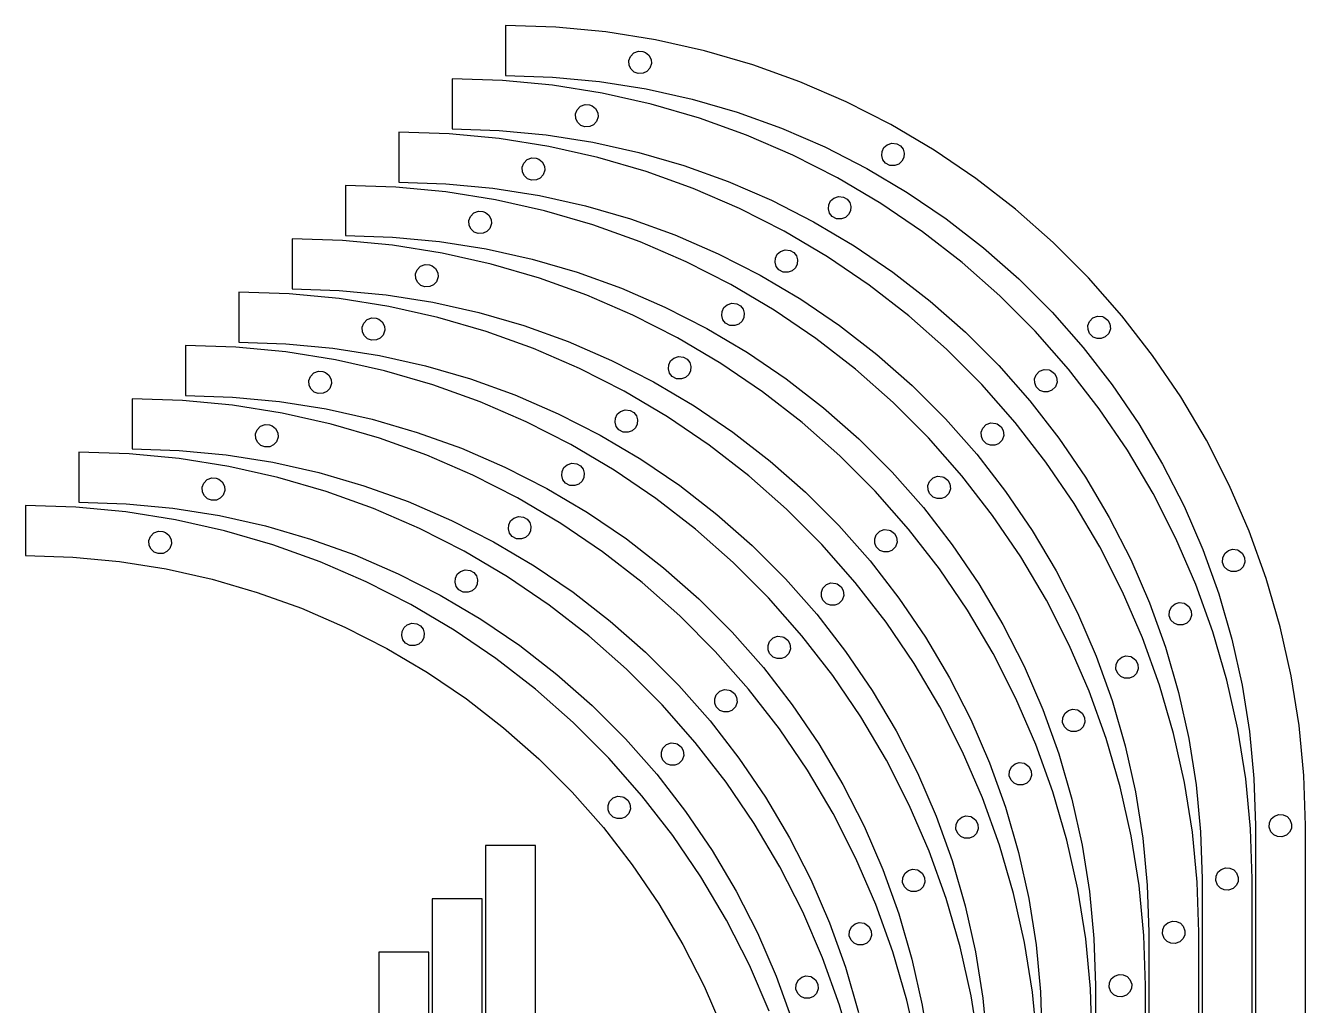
# Model space of a CAD drawing. Header units: metres. Extents: x 0.1 to 9.9, y 0.1 to 21.9.
# Drawn here: x 0.28 to 9.88, y 14.53 to 21.88 of the extents above; entities that cross this region are included whole.
import ezdxf

# ---------------------------------------------------------------- set-up
doc = ezdxf.new("R2010")
doc.units = ezdxf.units.M

msp = doc.modelspace()

# ---------------------------------------------------------------- linework, layer by layer
for p, q in [((4.25174, 21.8632), (3.875, 21.875)), ((3.875, 21.875), (3.875, 21.5)), ((4.627, 21.8277), (4.25174, 21.8632)), ((4.99928, 21.7687), (4.627, 21.8277)), ((5.36713, 21.6865), (4.99928, 21.7687)), ((4.80061, 21.614), (4.81192, 21.6437)), ((4.80229, 21.5769), (4.80061, 21.614)), ((4.81192, 21.6437), (4.83778, 21.6703)), ((4.83778, 21.6703), (4.8725, 21.6834)), ((4.8725, 21.6834), (4.90431, 21.6818)), ((4.90431, 21.6818), (4.92422, 21.6742)), ((4.92422, 21.6742), (4.94905, 21.6543)), ((4.94905, 21.6543), (4.96635, 21.6215)), ((4.96635, 21.6215), (4.9688, 21.5897)), ((5.7291, 21.5813), (5.36713, 21.6865)), ((4.81625, 21.5483), (4.80229, 21.5769)), ((4.83978, 21.5268), (4.81625, 21.5483)), ((4.86957, 21.5155), (4.83978, 21.5268)), ((4.9066, 21.5172), (4.86957, 21.5155)), ((4.93524, 21.5311), (4.9066, 21.5172)), ((4.95673, 21.5546), (4.93524, 21.5311)), ((4.9688, 21.5897), (4.95673, 21.5546)), ((6.08374, 21.4536), (5.7291, 21.5813)), ((3.85175, 21.4632), (3.47501, 21.475)), ((3.47501, 21.475), (3.47501, 21.1)), ((4.22699, 21.4277), (3.85175, 21.4632)), ((3.875, 21.5), (4.2282, 21.4889)), ((4.59927, 21.3687), (4.22699, 21.4277)), ((4.2282, 21.4889), (4.57999, 21.4556)), ((4.57999, 21.4556), (4.92902, 21.4004)), ((6.42967, 21.304), (6.08374, 21.4536)), ((4.96712, 21.2865), (4.59927, 21.3687)), ((4.92902, 21.4004), (5.27388, 21.3233)), ((5.27388, 21.3233), (5.61322, 21.2247)), ((4.4006, 21.2139), (4.41191, 21.2437)), ((4.41191, 21.2437), (4.43777, 21.2703)), ((4.43777, 21.2703), (4.47249, 21.2834)), ((4.47249, 21.2834), (4.5043, 21.2818)), ((4.5043, 21.2818), (4.52422, 21.2742)), ((4.52422, 21.2742), (4.54904, 21.2543)), ((4.54904, 21.2543), (4.56635, 21.2215)), ((4.56635, 21.2215), (4.56879, 21.1897)), ((5.32909, 21.1813), (4.96712, 21.2865)), ((5.61322, 21.2247), (5.94569, 21.105)), ((6.76552, 21.1328), (6.42967, 21.304)), ((4.40228, 21.1769), (4.4006, 21.2139)), ((4.41624, 21.1483), (4.40228, 21.1769)), ((4.43977, 21.1268), (4.41624, 21.1483)), ((4.46956, 21.1155), (4.43977, 21.1268)), ((4.53523, 21.1311), (4.50659, 21.1172)), ((4.55672, 21.1546), (4.53523, 21.1311)), ((4.56879, 21.1897), (4.55672, 21.1546)), ((5.68373, 21.0536), (5.32909, 21.1813)), ((7.08995, 20.941), (6.76552, 21.1328)), ((3.45175, 21.0632), (3.07501, 21.075)), ((3.07501, 21.075), (3.07501, 20.7)), ((3.82701, 21.0277), (3.45175, 21.0632)), ((3.47501, 21.1), (3.8282, 21.0889)), ((4.19928, 20.9687), (3.82701, 21.0277)), ((3.8282, 21.0889), (4.17998, 21.0556)), ((4.17998, 21.0556), (4.52901, 21.0004)), ((4.50659, 21.1172), (4.46956, 21.1155)), ((6.02966, 20.9039), (5.68373, 21.0536)), ((5.94569, 21.105), (6.27, 20.9646)), ((4.56712, 20.8865), (4.19928, 20.9687)), ((4.52901, 21.0004), (4.87387, 20.9233)), ((6.27, 20.9646), (6.58485, 20.8042)), ((6.6967, 20.8999), (6.69937, 20.9316)), ((6.69937, 20.9316), (6.71353, 20.9602)), ((6.71353, 20.9602), (6.73721, 20.9815)), ((6.73721, 20.9815), (6.77235, 20.9933)), ((6.77235, 20.9933), (6.80919, 20.989)), ((6.80919, 20.989), (6.83678, 20.9731)), ((6.83678, 20.9731), (6.85657, 20.9482)), ((6.85657, 20.9482), (6.86578, 20.9176)), ((7.4017, 20.7291), (7.08995, 20.941)), ((4.00061, 20.8139), (4.01192, 20.8437)), ((4.01192, 20.8437), (4.03778, 20.8703)), ((4.03778, 20.8703), (4.07249, 20.8834)), ((4.07249, 20.8834), (4.10431, 20.8818)), ((4.10431, 20.8818), (4.12422, 20.8742)), ((4.12422, 20.8742), (4.14905, 20.8543)), ((4.14905, 20.8543), (4.16635, 20.8215)), ((4.92909, 20.7813), (4.56712, 20.8865)), ((4.87387, 20.9233), (5.21321, 20.8247)), ((6.36551, 20.7328), (6.02966, 20.9039)), ((6.70592, 20.8694), (6.6967, 20.8999)), ((6.72571, 20.8444), (6.70592, 20.8694)), ((6.75838, 20.8269), (6.72571, 20.8444)), ((6.82527, 20.8361), (6.79541, 20.825)), ((6.84895, 20.8574), (6.82527, 20.8361)), ((6.86311, 20.8859), (6.84895, 20.8574)), ((6.86578, 20.9176), (6.86311, 20.8859)), ((4.00229, 20.7769), (4.00061, 20.8139)), ((4.01625, 20.7483), (4.00229, 20.7769)), ((4.03978, 20.7268), (4.01625, 20.7483)), ((4.15672, 20.7546), (4.13524, 20.7311)), ((4.16879, 20.7897), (4.15672, 20.7546)), ((4.16635, 20.8215), (4.16879, 20.7897)), ((5.28374, 20.6536), (4.92909, 20.7813)), ((5.21321, 20.8247), (5.54568, 20.705)), ((6.58485, 20.8042), (6.88902, 20.6243)), ((6.79541, 20.825), (6.75838, 20.8269)), ((3.05174, 20.6631), (2.675, 20.675)), ((2.675, 20.675), (2.675, 20.3)), ((3.427, 20.6277), (3.05174, 20.6631)), ((3.07501, 20.7), (3.42821, 20.6889)), ((3.42821, 20.6889), (3.78, 20.6556)), ((3.78, 20.6556), (4.12901, 20.6004)), ((4.06956, 20.7155), (4.03978, 20.7268)), ((4.1066, 20.7172), (4.06956, 20.7155)), ((4.13524, 20.7311), (4.1066, 20.7172)), ((5.62967, 20.504), (5.28374, 20.6536)), ((5.54568, 20.705), (5.87, 20.5646)), ((6.68994, 20.541), (6.36551, 20.7328)), ((7.69954, 20.4981), (7.4017, 20.7291)), ((3.79929, 20.5687), (3.427, 20.6277)), ((4.16711, 20.4865), (3.79929, 20.5687)), ((4.12901, 20.6004), (4.47388, 20.5233)), ((5.87, 20.5646), (6.18484, 20.4042)), ((6.29936, 20.5316), (6.31352, 20.5602)), ((6.31352, 20.5602), (6.3372, 20.5815)), ((6.3372, 20.5815), (6.37234, 20.5933)), ((6.37234, 20.5933), (6.40918, 20.589)), ((6.40918, 20.589), (6.43677, 20.5731)), ((6.43677, 20.5731), (6.45656, 20.5481)), ((6.45656, 20.5481), (6.46577, 20.5176)), ((6.88902, 20.6243), (7.18129, 20.4257)), ((3.61192, 20.4437), (3.63779, 20.4703)), ((3.63779, 20.4703), (3.6725, 20.4834)), ((3.6725, 20.4834), (3.70432, 20.4818)), ((3.70432, 20.4818), (3.72423, 20.4742)), ((3.72423, 20.4742), (3.74905, 20.4543)), ((3.74905, 20.4543), (3.76636, 20.4215)), ((4.52908, 20.3813), (4.16711, 20.4865)), ((4.47388, 20.5233), (4.81322, 20.4247)), ((5.96552, 20.3328), (5.62967, 20.504)), ((6.29669, 20.4999), (6.29936, 20.5316)), ((6.30591, 20.4694), (6.29669, 20.4999)), ((6.3257, 20.4444), (6.30591, 20.4694)), ((6.44894, 20.4574), (6.42526, 20.4361)), ((6.4631, 20.4859), (6.44894, 20.4574)), ((6.46577, 20.5176), (6.4631, 20.4859)), ((7.00169, 20.3291), (6.68994, 20.541)), ((7.98227, 20.2488), (7.69954, 20.4981)), ((3.60062, 20.4139), (3.61192, 20.4437)), ((3.60229, 20.3769), (3.60062, 20.4139)), ((3.61626, 20.3483), (3.60229, 20.3769)), ((3.75673, 20.3546), (3.73524, 20.3311)), ((3.7688, 20.3897), (3.75673, 20.3546)), ((3.76636, 20.4215), (3.7688, 20.3897)), ((4.88373, 20.2536), (4.52908, 20.3813)), ((4.81322, 20.4247), (5.14569, 20.305)), ((6.18484, 20.4042), (6.48901, 20.2243)), ((6.35837, 20.4269), (6.3257, 20.4444)), ((6.3954, 20.4249), (6.35837, 20.4269)), ((6.42526, 20.4361), (6.3954, 20.4249)), ((7.18129, 20.4257), (7.46049, 20.2091)), ((2.65175, 20.2632), (2.27501, 20.275)), ((2.27501, 20.275), (2.27501, 19.9)), ((3.02701, 20.2277), (2.65175, 20.2632)), ((2.675, 20.3), (3.0282, 20.2889)), ((3.0282, 20.2889), (3.37999, 20.2556)), ((3.63979, 20.3268), (3.61626, 20.3483)), ((3.66957, 20.3155), (3.63979, 20.3268)), ((3.7066, 20.3172), (3.66957, 20.3155)), ((3.73524, 20.3311), (3.7066, 20.3172)), ((5.14569, 20.305), (5.47, 20.1646)), ((6.28995, 20.141), (5.96552, 20.3328)), ((7.29953, 20.0981), (7.00169, 20.3291)), ((3.39929, 20.1687), (3.02701, 20.2277)), ((3.37999, 20.2556), (3.72902, 20.2003)), ((3.76714, 20.0865), (3.39929, 20.1687)), ((3.72902, 20.2003), (4.07387, 20.1233)), ((5.22966, 20.1039), (4.88373, 20.2536)), ((5.47, 20.1646), (5.78485, 20.0042)), ((5.89937, 20.1316), (5.91353, 20.1602)), ((5.91353, 20.1602), (5.93721, 20.1815)), ((5.93721, 20.1815), (5.97235, 20.1933)), ((5.97235, 20.1933), (6.00919, 20.189)), ((6.00919, 20.189), (6.03677, 20.1731)), ((6.03677, 20.1731), (6.05656, 20.1481)), ((6.48901, 20.2243), (6.78128, 20.0257)), ((7.46049, 20.2091), (7.72557, 19.9754)), ((8.24881, 19.9823), (7.98227, 20.2488)), ((3.21193, 20.0437), (3.23779, 20.0703)), ((3.23779, 20.0703), (3.27251, 20.0834)), ((3.27251, 20.0834), (3.30432, 20.0818)), ((3.30432, 20.0818), (3.32423, 20.0742)), ((3.32423, 20.0742), (3.34906, 20.0543)), ((4.12909, 19.9813), (3.76714, 20.0865)), ((4.07387, 20.1233), (4.41321, 20.0247)), ((5.56551, 19.9328), (5.22966, 20.1039)), ((5.8967, 20.0999), (5.89937, 20.1316)), ((5.90591, 20.0694), (5.8967, 20.0999)), ((5.9257, 20.0444), (5.90591, 20.0694)), ((6.06311, 20.0859), (6.04895, 20.0574)), ((6.05656, 20.1481), (6.06578, 20.1176)), ((6.06578, 20.1176), (6.06311, 20.0859)), ((6.6017, 19.9291), (6.28995, 20.141)), ((7.58226, 19.8488), (7.29953, 20.0981)), ((3.20062, 20.0139), (3.21193, 20.0437)), ((3.2023, 19.9769), (3.20062, 20.0139)), ((3.21626, 19.9483), (3.2023, 19.9769)), ((3.34906, 20.0543), (3.36636, 20.0215)), ((3.3688, 19.9897), (3.35674, 19.9546)), ((3.36636, 20.0215), (3.3688, 19.9897)), ((4.48373, 19.8536), (4.12909, 19.9813)), ((4.41321, 20.0247), (4.74568, 19.905)), ((5.78485, 20.0042), (6.08902, 19.8243)), ((5.95837, 20.0269), (5.9257, 20.0444)), ((5.99541, 20.0249), (5.95837, 20.0269)), ((6.02527, 20.0361), (5.99541, 20.0249)), ((6.04895, 20.0574), (6.02527, 20.0361)), ((6.78128, 20.0257), (7.06049, 19.8091)), ((7.72557, 19.9754), (7.97543, 19.7256)), ((8.49808, 19.6995), (8.24881, 19.9823)), ((2.25174, 19.8632), (1.875, 19.875)), ((1.875, 19.875), (1.875, 19.5)), ((2.27501, 19.9), (2.6282, 19.8889)), ((2.6282, 19.8889), (2.98, 19.8556)), ((3.23979, 19.9268), (3.21626, 19.9483)), ((3.26958, 19.9155), (3.23979, 19.9268)), ((3.30661, 19.9172), (3.26958, 19.9155)), ((3.33525, 19.9311), (3.30661, 19.9172)), ((3.35674, 19.9546), (3.33525, 19.9311)), ((4.74568, 19.905), (5.06999, 19.7646)), ((5.88994, 19.741), (5.56551, 19.9328)), ((6.89954, 19.6981), (6.6017, 19.9291)), ((2.627, 19.8277), (2.25174, 19.8632)), ((2.99928, 19.7687), (2.627, 19.8277)), ((2.98, 19.8556), (3.32903, 19.8004)), ((3.32903, 19.8004), (3.67389, 19.7233)), ((4.82967, 19.7039), (4.48373, 19.8536)), ((5.51352, 19.7601), (5.5372, 19.7815)), ((5.5372, 19.7815), (5.57234, 19.7933)), ((5.57234, 19.7933), (5.60918, 19.789)), ((5.60918, 19.789), (5.63676, 19.7731)), ((6.08902, 19.8243), (6.38129, 19.6257)), ((7.06049, 19.8091), (7.32556, 19.5754)), ((7.8488, 19.5823), (7.58226, 19.8488)), ((2.83778, 19.6703), (2.8725, 19.6834)), ((2.8725, 19.6834), (2.90431, 19.6818)), ((2.90431, 19.6818), (2.92422, 19.6742)), ((3.36713, 19.6865), (2.99928, 19.7687)), ((3.7291, 19.5813), (3.36713, 19.6865)), ((3.67389, 19.7233), (4.01321, 19.6247)), ((5.16551, 19.5328), (4.82967, 19.7039)), ((5.06999, 19.7646), (5.38484, 19.6042)), ((5.49669, 19.6999), (5.49936, 19.7316)), ((5.50591, 19.6694), (5.49669, 19.6999)), ((5.49936, 19.7316), (5.51352, 19.7601)), ((5.63676, 19.7731), (5.65656, 19.7481)), ((5.6631, 19.6859), (5.64894, 19.6574)), ((5.65656, 19.7481), (5.66577, 19.7176)), ((5.66577, 19.7176), (5.6631, 19.6859)), ((6.20169, 19.5291), (5.88994, 19.741)), ((7.18227, 19.4488), (6.89954, 19.6981)), ((7.97543, 19.7256), (8.20914, 19.4605)), ((8.25554, 19.6562), (8.28159, 19.6826)), ((8.28159, 19.6826), (8.31639, 19.6954)), ((8.31639, 19.6954), (8.35333, 19.6922)), ((8.35333, 19.6922), (8.36328, 19.6884)), ((8.36328, 19.6884), (8.39275, 19.6658)), ((8.7291, 19.4017), (8.49808, 19.6995)), ((2.80061, 19.614), (2.81192, 19.6437)), ((2.80229, 19.5769), (2.80061, 19.614)), ((2.81192, 19.6437), (2.83778, 19.6703)), ((2.92422, 19.6742), (2.94905, 19.6543)), ((2.94905, 19.6543), (2.96635, 19.6215)), ((2.9688, 19.5897), (2.95673, 19.5546)), ((2.96635, 19.6215), (2.9688, 19.5897)), ((4.01321, 19.6247), (4.34569, 19.505)), ((5.38484, 19.6042), (5.68901, 19.4243)), ((5.5257, 19.6444), (5.50591, 19.6694)), ((5.55836, 19.6269), (5.5257, 19.6444)), ((5.5954, 19.6249), (5.55836, 19.6269)), ((5.62526, 19.636), (5.5954, 19.6249)), ((5.64894, 19.6574), (5.62526, 19.636)), ((6.38129, 19.6257), (6.66049, 19.4091)), ((8.24402, 19.6265), (8.25554, 19.6562)), ((8.24425, 19.5947), (8.24402, 19.6265)), ((8.25618, 19.5652), (8.24425, 19.5947)), ((8.39275, 19.6658), (8.40828, 19.638)), ((8.41203, 19.6011), (8.3997, 19.5661)), ((8.40828, 19.638), (8.41203, 19.6011)), ((1.875, 19.5), (2.2282, 19.4889)), ((2.2282, 19.4889), (2.57999, 19.4556)), ((2.81625, 19.5483), (2.80229, 19.5769)), ((2.83978, 19.5268), (2.81625, 19.5483)), ((2.86957, 19.5155), (2.83978, 19.5268)), ((2.9066, 19.5172), (2.86957, 19.5155)), ((2.93524, 19.5311), (2.9066, 19.5172)), ((2.95673, 19.5546), (2.93524, 19.5311)), ((4.08374, 19.4536), (3.7291, 19.5813)), ((4.34569, 19.505), (4.67, 19.3646)), ((5.48994, 19.341), (5.16551, 19.5328)), ((6.49953, 19.2981), (6.20169, 19.5291)), ((7.32556, 19.5754), (7.57542, 19.3256)), ((8.09807, 19.2995), (7.8488, 19.5823)), ((8.28258, 19.5391), (8.25618, 19.5652)), ((8.31229, 19.5276), (8.28258, 19.5391)), ((8.34413, 19.5278), (8.31229, 19.5276)), ((8.37367, 19.5397), (8.34413, 19.5278)), ((8.3997, 19.5661), (8.37367, 19.5397)), ((1.85175, 19.4632), (1.47501, 19.475)), ((1.47501, 19.475), (1.47501, 19.1)), ((2.22701, 19.4277), (1.85175, 19.4632)), ((2.59929, 19.3687), (2.22701, 19.4277)), ((2.57999, 19.4556), (2.92902, 19.4004)), ((2.92902, 19.4004), (3.27388, 19.3233)), ((4.42967, 19.304), (4.08374, 19.4536)), ((5.13721, 19.3815), (5.17235, 19.3933)), ((5.17235, 19.3933), (5.20918, 19.389)), ((5.68901, 19.4243), (5.98128, 19.2257)), ((6.66049, 19.4091), (6.92557, 19.1754)), ((7.44881, 19.1823), (7.18227, 19.4488)), ((8.20914, 19.4605), (8.42572, 19.1813)), ((8.94096, 19.09), (8.7291, 19.4017)), ((2.96713, 19.2865), (2.59929, 19.3687)), ((3.27388, 19.3233), (3.61322, 19.2247)), ((4.76552, 19.1328), (4.42967, 19.304)), ((4.67, 19.3646), (4.98485, 19.2042)), ((5.09669, 19.2999), (5.09937, 19.3316)), ((5.10591, 19.2694), (5.09669, 19.2999)), ((5.09937, 19.3316), (5.11353, 19.3602)), ((5.11353, 19.3602), (5.13721, 19.3815)), ((5.20918, 19.389), (5.23677, 19.3731)), ((5.23677, 19.3731), (5.25656, 19.3481)), ((5.25656, 19.3481), (5.26578, 19.3176)), ((5.26578, 19.3176), (5.26311, 19.2859)), ((5.8017, 19.1291), (5.48994, 19.341)), ((6.78226, 19.0488), (6.49953, 19.2981)), ((7.57542, 19.3256), (7.80913, 19.0605)), ((8.32909, 19.0017), (8.09807, 19.2995)), ((2.40062, 19.2139), (2.41193, 19.2437)), ((2.4023, 19.1769), (2.40062, 19.2139)), ((2.41193, 19.2437), (2.43779, 19.2703)), ((2.43779, 19.2703), (2.4725, 19.2834)), ((2.4725, 19.2834), (2.50432, 19.2818)), ((2.50432, 19.2818), (2.52423, 19.2742)), ((2.52423, 19.2742), (2.54906, 19.2543)), ((2.54906, 19.2543), (2.56636, 19.2215)), ((2.56636, 19.2215), (2.5688, 19.1897)), ((3.3291, 19.1813), (2.96713, 19.2865)), ((3.61322, 19.2247), (3.94569, 19.105)), ((4.98485, 19.2042), (5.28902, 19.0243)), ((5.1257, 19.2444), (5.10591, 19.2694)), ((5.15837, 19.2269), (5.1257, 19.2444)), ((5.1954, 19.2249), (5.15837, 19.2269)), ((5.22527, 19.2361), (5.1954, 19.2249)), ((5.24895, 19.2574), (5.22527, 19.2361)), ((5.26311, 19.2859), (5.24895, 19.2574)), ((5.98128, 19.2257), (6.26048, 19.0091)), ((7.84401, 19.2265), (7.85553, 19.2562)), ((7.84424, 19.1947), (7.84401, 19.2265)), ((7.85553, 19.2562), (7.88158, 19.2826)), ((7.88158, 19.2826), (7.91638, 19.2954)), ((7.91638, 19.2954), (7.95332, 19.2922)), ((7.95332, 19.2922), (7.96327, 19.2883)), ((7.96327, 19.2883), (7.99274, 19.2658)), ((7.99274, 19.2658), (8.00827, 19.238)), ((8.01202, 19.2011), (7.99969, 19.1661)), ((8.00827, 19.238), (8.01202, 19.2011)), ((2.41626, 19.1483), (2.4023, 19.1769)), ((2.43979, 19.1268), (2.41626, 19.1483)), ((2.46957, 19.1155), (2.43979, 19.1268)), ((2.50661, 19.1172), (2.46957, 19.1155)), ((2.53525, 19.1311), (2.50661, 19.1172)), ((2.55673, 19.1546), (2.53525, 19.1311)), ((2.5688, 19.1897), (2.55673, 19.1546)), ((3.68375, 19.0536), (3.3291, 19.1813)), ((3.94569, 19.105), (4.27, 18.9646)), ((5.08995, 18.941), (4.76552, 19.1328)), ((6.09953, 18.8981), (5.8017, 19.1291)), ((6.92557, 19.1754), (7.17543, 18.9256)), ((7.69807, 18.8995), (7.44881, 19.1823)), ((7.85617, 19.1651), (7.84424, 19.1947)), ((7.88257, 19.1391), (7.85617, 19.1651)), ((7.91228, 19.1276), (7.88257, 19.1391)), ((7.94412, 19.1278), (7.91228, 19.1276)), ((7.97366, 19.1397), (7.94412, 19.1278)), ((7.99969, 19.1661), (7.97366, 19.1397)), ((8.42572, 19.1813), (8.62434, 18.889)), ((1.45175, 19.0632), (1.07501, 19.075)), ((1.07501, 19.075), (1.07501, 18.7)), ((1.82701, 19.0277), (1.45175, 19.0632)), ((1.47501, 19.1), (1.8282, 19.0889)), ((2.1993, 18.9687), (1.82701, 19.0277)), ((1.8282, 19.0889), (2.17999, 19.0556)), ((2.17999, 19.0556), (2.52902, 19.0004)), ((4.02966, 18.9039), (3.68375, 19.0536)), ((5.28902, 19.0243), (5.58128, 18.8257)), ((6.26048, 19.0091), (6.52556, 18.7754)), ((7.0488, 18.7823), (6.78226, 19.0488)), ((7.80913, 19.0605), (8.02571, 18.7813)), ((9.13283, 18.7655), (8.94096, 19.09)), ((2.56714, 18.8865), (2.1993, 18.9687)), ((2.52902, 19.0004), (2.87389, 18.9233)), ((2.87389, 18.9233), (3.21323, 18.8247)), ((4.27, 18.9646), (4.58485, 18.8042)), ((4.6967, 18.8999), (4.69937, 18.9316)), ((4.69937, 18.9316), (4.71353, 18.9602)), ((4.71353, 18.9602), (4.73721, 18.9815)), ((4.73721, 18.9815), (4.77235, 18.9933)), ((4.77235, 18.9933), (4.80919, 18.989)), ((4.80919, 18.989), (4.83678, 18.9731)), ((4.83678, 18.9731), (4.85657, 18.9482)), ((4.85657, 18.9482), (4.86578, 18.9176)), ((4.86578, 18.9176), (4.86311, 18.8859)), ((5.4017, 18.7291), (5.08995, 18.941)), ((7.17543, 18.9256), (7.40913, 18.6605)), ((8.54095, 18.6899), (8.32909, 19.0017)), ((2.00063, 18.8139), (2.01193, 18.8437)), ((2.01193, 18.8437), (2.0378, 18.8703)), ((2.0378, 18.8703), (2.07251, 18.8834)), ((2.07251, 18.8834), (2.10432, 18.8818)), ((2.10432, 18.8818), (2.12424, 18.8742)), ((2.12424, 18.8742), (2.14906, 18.8543)), ((2.14906, 18.8543), (2.16637, 18.8215)), ((2.16637, 18.8215), (2.16881, 18.7897)), ((2.92911, 18.7813), (2.56714, 18.8865)), ((3.21323, 18.8247), (3.5457, 18.705)), ((4.36551, 18.7328), (4.02966, 18.9039)), ((4.70592, 18.8694), (4.6967, 18.8999)), ((4.72571, 18.8444), (4.70592, 18.8694)), ((4.75838, 18.8269), (4.72571, 18.8444)), ((4.79541, 18.825), (4.75838, 18.8269)), ((4.82527, 18.8361), (4.79541, 18.825)), ((4.84895, 18.8574), (4.82527, 18.8361)), ((4.86311, 18.8859), (4.84895, 18.8574)), ((5.58128, 18.8257), (5.86049, 18.6091)), ((6.38226, 18.6488), (6.09953, 18.8981)), ((7.44402, 18.8265), (7.45554, 18.8562)), ((7.44424, 18.7947), (7.44402, 18.8265)), ((7.45554, 18.8562), (7.48158, 18.8826)), ((7.48158, 18.8826), (7.51639, 18.8954)), ((7.51639, 18.8954), (7.55333, 18.8922)), ((7.55333, 18.8922), (7.56328, 18.8884)), ((7.56328, 18.8884), (7.59274, 18.8658)), ((7.59274, 18.8658), (7.60828, 18.838)), ((7.60828, 18.838), (7.61203, 18.8011)), ((7.92909, 18.6017), (7.69807, 18.8995)), ((8.62434, 18.889), (8.80421, 18.5849)), ((2.0023, 18.7769), (2.00063, 18.8139)), ((2.01627, 18.7483), (2.0023, 18.7769)), ((2.03979, 18.7268), (2.01627, 18.7483)), ((2.06958, 18.7155), (2.03979, 18.7268)), ((2.13525, 18.7311), (2.10661, 18.7172)), ((2.15674, 18.7546), (2.13525, 18.7311)), ((2.16881, 18.7897), (2.15674, 18.7546)), ((3.28375, 18.6536), (2.92911, 18.7813)), ((4.68994, 18.541), (4.36551, 18.7328)), ((4.58485, 18.8042), (4.88902, 18.6243)), ((5.69954, 18.4981), (5.4017, 18.7291)), ((6.52556, 18.7754), (6.77542, 18.5256)), ((7.29807, 18.4995), (7.0488, 18.7823)), ((7.45618, 18.7652), (7.44424, 18.7947)), ((7.48257, 18.7391), (7.45618, 18.7652)), ((7.51228, 18.7276), (7.48257, 18.7391)), ((7.54413, 18.7278), (7.51228, 18.7276)), ((7.57367, 18.7397), (7.54413, 18.7278)), ((7.5997, 18.7661), (7.57367, 18.7397)), ((7.61203, 18.8011), (7.5997, 18.7661)), ((8.02571, 18.7813), (8.22433, 18.489)), ((9.30396, 18.4297), (9.13283, 18.7655)), ((1.05174, 18.6631), (0.675003, 18.675)), ((0.675003, 18.675), (0.675003, 18.3)), ((1.427, 18.6277), (1.05174, 18.6631)), ((1.07501, 18.7), (1.42821, 18.6889)), ((1.79929, 18.5687), (1.427, 18.6277)), ((1.42821, 18.6889), (1.78, 18.6556)), ((1.78, 18.6556), (2.12903, 18.6004)), ((2.10661, 18.7172), (2.06958, 18.7155)), ((3.62968, 18.504), (3.28375, 18.6536)), ((3.5457, 18.705), (3.87001, 18.5646)), ((4.88902, 18.6243), (5.18129, 18.4257)), ((6.6488, 18.3823), (6.38226, 18.6488)), ((7.40913, 18.6605), (7.62572, 18.3813)), ((8.73282, 18.3655), (8.54095, 18.6899)), ((2.16713, 18.4865), (1.79929, 18.5687)), ((2.12903, 18.6004), (2.47389, 18.5233)), ((3.87001, 18.5646), (4.18484, 18.4042)), ((4.29669, 18.4999), (4.29936, 18.5316)), ((4.29936, 18.5316), (4.31352, 18.5602)), ((4.31352, 18.5602), (4.3372, 18.5815)), ((4.3372, 18.5815), (4.37234, 18.5933)), ((4.37234, 18.5933), (4.40918, 18.589)), ((4.40918, 18.589), (4.43677, 18.5731)), ((4.43677, 18.5731), (4.45656, 18.5481)), ((4.45656, 18.5481), (4.46577, 18.5176)), ((5.00168, 18.3291), (4.68994, 18.541)), ((5.86049, 18.6091), (6.12556, 18.3754)), ((8.14096, 18.2899), (7.92909, 18.6017)), ((8.80421, 18.5849), (8.96465, 18.27)), ((1.60062, 18.4139), (1.61192, 18.4437)), ((1.61192, 18.4437), (1.63779, 18.4703)), ((1.63779, 18.4703), (1.6725, 18.4834)), ((1.6725, 18.4834), (1.70432, 18.4818)), ((1.70432, 18.4818), (1.72423, 18.4742)), ((1.72423, 18.4742), (1.74905, 18.4543)), ((1.74905, 18.4543), (1.76636, 18.4215)), ((2.5291, 18.3813), (2.16713, 18.4865)), ((2.47389, 18.5233), (2.81323, 18.4247)), ((3.9655, 18.3328), (3.62968, 18.504)), ((4.30591, 18.4694), (4.29669, 18.4999)), ((4.3257, 18.4444), (4.30591, 18.4694)), ((4.35837, 18.4269), (4.3257, 18.4444)), ((4.42526, 18.4361), (4.3954, 18.4249)), ((4.44894, 18.4574), (4.42526, 18.4361)), ((4.4631, 18.4859), (4.44894, 18.4574)), ((4.46577, 18.5176), (4.4631, 18.4859)), ((5.98225, 18.2488), (5.69954, 18.4981)), ((6.77542, 18.5256), (7.00912, 18.2605)), ((7.04401, 18.4265), (7.05553, 18.4562)), ((7.05553, 18.4562), (7.08157, 18.4826)), ((7.08157, 18.4826), (7.11638, 18.4954)), ((7.11638, 18.4954), (7.15332, 18.4922)), ((7.15332, 18.4922), (7.16327, 18.4883)), ((7.16327, 18.4883), (7.19273, 18.4658)), ((7.19273, 18.4658), (7.20827, 18.438)), ((7.20827, 18.438), (7.21202, 18.4011)), ((7.52908, 18.2017), (7.29807, 18.4995)), ((8.22433, 18.489), (8.40421, 18.1848)), ((1.60229, 18.3769), (1.60062, 18.4139)), ((1.61626, 18.3483), (1.60229, 18.3769)), ((1.63979, 18.3268), (1.61626, 18.3483)), ((1.75673, 18.3546), (1.73524, 18.3311)), ((1.7688, 18.3897), (1.75673, 18.3546)), ((1.76636, 18.4215), (1.7688, 18.3897)), ((2.88373, 18.2536), (2.5291, 18.3813)), ((2.81323, 18.4247), (3.14569, 18.305)), ((4.18484, 18.4042), (4.489, 18.2243)), ((4.3954, 18.4249), (4.35837, 18.4269)), ((5.18129, 18.4257), (5.46048, 18.2091)), ((6.12556, 18.3754), (6.37543, 18.1256)), ((6.89807, 18.0995), (6.6488, 18.3823)), ((7.04424, 18.3947), (7.04401, 18.4265)), ((7.05617, 18.3651), (7.04424, 18.3947)), ((7.08257, 18.3391), (7.05617, 18.3651)), ((7.11227, 18.3276), (7.08257, 18.3391)), ((7.17366, 18.3397), (7.14412, 18.3278)), ((7.19969, 18.3661), (7.17366, 18.3397)), ((7.21202, 18.4011), (7.19969, 18.3661)), ((7.62572, 18.3813), (7.82434, 18.089)), ((8.90395, 18.0297), (8.73282, 18.3655)), ((9.45364, 18.0837), (9.30396, 18.4297)), ((0.651749, 18.2632), (0.275009, 18.275)), ((0.275009, 18.275), (0.275009, 17.9)), ((1.02701, 18.2277), (0.651749, 18.2632)), ((0.675003, 18.3), (1.0282, 18.2889)), ((1.0282, 18.2889), (1.37999, 18.2556)), ((1.37999, 18.2556), (1.72902, 18.2003)), ((1.66957, 18.3155), (1.63979, 18.3268)), ((1.7066, 18.3172), (1.66957, 18.3155)), ((1.73524, 18.3311), (1.7066, 18.3172)), ((3.22966, 18.1039), (2.88373, 18.2536)), ((3.14569, 18.305), (3.47, 18.1646)), ((4.28993, 18.141), (3.9655, 18.3328)), ((5.29951, 18.0981), (5.00168, 18.3291)), ((6.24881, 17.9823), (5.98225, 18.2488)), ((7.00912, 18.2605), (7.22571, 17.9813)), ((7.14412, 18.3278), (7.11227, 18.3276)), ((8.33282, 17.9655), (8.14096, 18.2899)), ((8.96465, 18.27), (9.10498, 17.9457)), ((1.39929, 18.1687), (1.02701, 18.2277)), ((1.76714, 18.0865), (1.39929, 18.1687)), ((1.72902, 18.2003), (2.07387, 18.1233)), ((3.47, 18.1646), (3.78485, 18.0042)), ((3.89935, 18.1316), (3.91351, 18.1602)), ((3.91351, 18.1602), (3.93719, 18.1815)), ((3.93719, 18.1815), (3.97234, 18.1933)), ((3.97234, 18.1933), (4.00917, 18.189)), ((4.00917, 18.189), (4.03676, 18.1731)), ((4.03676, 18.1731), (4.05655, 18.1481)), ((4.05655, 18.1481), (4.06577, 18.1176)), ((4.489, 18.2243), (4.78127, 18.0257)), ((5.46048, 18.2091), (5.72556, 17.9754)), ((7.74095, 17.8899), (7.52908, 18.2017)), ((8.40421, 18.1848), (8.56464, 17.87)), ((1.21193, 18.0437), (1.23779, 18.0703)), ((1.23779, 18.0703), (1.27251, 18.0834)), ((1.27251, 18.0834), (1.30432, 18.0818)), ((1.30432, 18.0818), (1.32423, 18.0742)), ((1.32423, 18.0742), (1.34906, 18.0543)), ((1.34906, 18.0543), (1.36636, 18.0215)), ((2.12909, 17.9813), (1.76714, 18.0865)), ((2.07387, 18.1233), (2.41321, 18.0247)), ((3.56551, 17.9328), (3.22966, 18.1039)), ((3.89668, 18.0999), (3.89935, 18.1316)), ((3.9059, 18.0694), (3.89668, 18.0999)), ((3.92569, 18.0444), (3.9059, 18.0694)), ((4.04893, 18.0574), (4.02525, 18.0361)), ((4.0631, 18.0859), (4.04893, 18.0574)), ((4.06577, 18.1176), (4.0631, 18.0859)), ((4.60168, 17.9291), (4.28993, 18.141)), ((5.58224, 17.8488), (5.29951, 18.0981)), ((6.37543, 18.1256), (6.60913, 17.8605)), ((6.64401, 18.0265), (6.65553, 18.0562)), ((6.65553, 18.0562), (6.68158, 18.0826)), ((6.68158, 18.0826), (6.71638, 18.0954)), ((6.71638, 18.0954), (6.75333, 18.0922)), ((6.75333, 18.0922), (6.76328, 18.0883)), ((6.76328, 18.0883), (6.79274, 18.0658)), ((6.79274, 18.0658), (6.80827, 18.038)), ((7.12909, 17.8017), (6.89807, 18.0995)), ((7.82434, 18.089), (8.00421, 17.7849)), ((9.58133, 17.7291), (9.45364, 18.0837)), ((1.20062, 18.0139), (1.21193, 18.0437)), ((1.2023, 17.9769), (1.20062, 18.0139)), ((1.21626, 17.9483), (1.2023, 17.9769)), ((1.35674, 17.9546), (1.33525, 17.9311)), ((1.3688, 17.9897), (1.35674, 17.9546)), ((1.36636, 18.0215), (1.3688, 17.9897)), ((2.48373, 17.8536), (2.12909, 17.9813)), ((2.41321, 18.0247), (2.74568, 17.905)), ((3.78485, 18.0042), (4.089, 17.8243)), ((3.95836, 18.0269), (3.92569, 18.0444)), ((3.99539, 18.0249), (3.95836, 18.0269)), ((4.02525, 18.0361), (3.99539, 18.0249)), ((4.78127, 18.0257), (5.06047, 17.8091)), ((5.72556, 17.9754), (5.97542, 17.7256)), ((6.49808, 17.6995), (6.24881, 17.9823)), ((6.64424, 17.9947), (6.64401, 18.0265)), ((6.65617, 17.9651), (6.64424, 17.9947)), ((6.68257, 17.9391), (6.65617, 17.9651)), ((6.7997, 17.9661), (6.77367, 17.9397)), ((6.81203, 18.0011), (6.7997, 17.9661)), ((6.80827, 18.038), (6.81203, 18.0011)), ((7.22571, 17.9813), (7.42433, 17.689)), ((8.50395, 17.6297), (8.33282, 17.9655)), ((9.05363, 17.6837), (8.90395, 18.0297)), ((0.275009, 17.9), (0.628204, 17.8889)), ((0.628204, 17.8889), (0.979996, 17.8556)), ((1.23979, 17.9268), (1.21626, 17.9483)), ((1.26958, 17.9155), (1.23979, 17.9268)), ((1.30661, 17.9172), (1.26958, 17.9155)), ((1.33525, 17.9311), (1.30661, 17.9172)), ((2.74568, 17.905), (3.06999, 17.7646)), ((3.88992, 17.741), (3.56551, 17.9328)), ((4.89952, 17.6981), (4.60168, 17.9291)), ((6.60913, 17.8605), (6.82571, 17.5813)), ((6.71228, 17.9276), (6.68257, 17.9391)), ((6.74413, 17.9278), (6.71228, 17.9276)), ((6.77367, 17.9397), (6.74413, 17.9278)), ((7.93282, 17.5655), (7.74095, 17.8899)), ((8.56464, 17.87), (8.70497, 17.5457)), ((9.10498, 17.9457), (9.22469, 17.6132)), ((9.25305, 17.8494), (9.25525, 17.8864)), ((9.25525, 17.8864), (9.27299, 17.919)), ((9.27299, 17.919), (9.2981, 17.9386)), ((9.2981, 17.9386), (9.32866, 17.9476)), ((9.32866, 17.9476), (9.36546, 17.9431)), ((9.36546, 17.9431), (9.37044, 17.9411)), ((9.37044, 17.9411), (9.40051, 17.9194)), ((9.40051, 17.9194), (9.4185, 17.887)), ((9.4185, 17.887), (9.42096, 17.85)), ((0.979996, 17.8556), (1.32903, 17.8004)), ((1.32903, 17.8004), (1.67389, 17.7233)), ((2.82967, 17.7039), (2.48373, 17.8536)), ((3.06999, 17.7646), (3.38484, 17.6042)), ((3.49936, 17.7316), (3.51352, 17.7601)), ((3.51352, 17.7601), (3.5372, 17.7815)), ((3.5372, 17.7815), (3.57234, 17.7933)), ((3.57234, 17.7933), (3.60918, 17.789)), ((3.60918, 17.789), (3.63676, 17.7731)), ((3.63676, 17.7731), (3.65656, 17.7481)), ((4.089, 17.8243), (4.38127, 17.6257)), ((5.06047, 17.8091), (5.32555, 17.5754)), ((5.84879, 17.5823), (5.58224, 17.8488)), ((7.34096, 17.4899), (7.12909, 17.8017)), ((8.00421, 17.7849), (8.16464, 17.47)), ((9.26682, 17.815), (9.25305, 17.8494)), ((9.28943, 17.7925), (9.26682, 17.815)), ((9.31871, 17.78), (9.28943, 17.7925)), ((9.35579, 17.7801), (9.31871, 17.78)), ((9.38498, 17.7928), (9.35579, 17.7801)), ((9.40742, 17.8155), (9.38498, 17.7928)), ((9.42096, 17.85), (9.40742, 17.8155)), ((1.67389, 17.7233), (2.01321, 17.6247)), ((3.16551, 17.5328), (2.82967, 17.7039)), ((3.49669, 17.6999), (3.49936, 17.7316)), ((3.50591, 17.6694), (3.49669, 17.6999)), ((3.5257, 17.6444), (3.50591, 17.6694)), ((3.6631, 17.6859), (3.64894, 17.6574)), ((3.65656, 17.7481), (3.66577, 17.7176)), ((3.66577, 17.7176), (3.6631, 17.6859)), ((4.20168, 17.5291), (3.88992, 17.741)), ((5.18225, 17.4488), (4.89952, 17.6981)), ((5.97542, 17.7256), (6.20914, 17.4605)), ((6.25554, 17.6562), (6.28159, 17.6826)), ((6.28159, 17.6826), (6.31639, 17.6954)), ((6.31639, 17.6954), (6.35333, 17.6922)), ((6.35333, 17.6922), (6.36328, 17.6884)), ((6.36328, 17.6884), (6.39275, 17.6658)), ((6.39275, 17.6658), (6.40828, 17.638)), ((6.7291, 17.4017), (6.49808, 17.6995)), ((7.42433, 17.689), (7.6042, 17.3848)), ((9.18132, 17.3291), (9.05363, 17.6837)), ((9.68649, 17.3671), (9.58133, 17.7291)), ((2.01321, 17.6247), (2.34569, 17.505)), ((3.38484, 17.6042), (3.68901, 17.4243)), ((3.55836, 17.6269), (3.5257, 17.6444)), ((3.5954, 17.6249), (3.55836, 17.6269)), ((3.62526, 17.636), (3.5954, 17.6249)), ((3.64894, 17.6574), (3.62526, 17.636)), ((4.38127, 17.6257), (4.66048, 17.4091)), ((5.32555, 17.5754), (5.57541, 17.3256)), ((6.09807, 17.2995), (5.84879, 17.5823)), ((6.24402, 17.6265), (6.25554, 17.6562)), ((6.24425, 17.5947), (6.24402, 17.6265)), ((6.25618, 17.5652), (6.24425, 17.5947)), ((6.41203, 17.6011), (6.3997, 17.5661)), ((6.40828, 17.638), (6.41203, 17.6011)), ((6.82571, 17.5813), (7.02434, 17.289)), ((8.65364, 17.2837), (8.50395, 17.6297)), ((9.22469, 17.6132), (9.32327, 17.2739)), ((2.34569, 17.505), (2.67, 17.3646)), ((3.48994, 17.341), (3.16551, 17.5328)), ((4.49951, 17.2981), (4.20168, 17.5291)), ((6.28258, 17.5391), (6.25618, 17.5652)), ((6.31229, 17.5276), (6.28258, 17.5391)), ((6.34413, 17.5278), (6.31229, 17.5276)), ((6.37367, 17.5397), (6.34413, 17.5278)), ((6.3997, 17.5661), (6.37367, 17.5397)), ((7.53282, 17.1655), (7.34096, 17.4899)), ((8.10394, 17.2297), (7.93282, 17.5655)), ((8.70497, 17.5457), (8.82468, 17.2132)), ((8.85304, 17.4494), (8.85524, 17.4864)), ((8.85524, 17.4864), (8.87299, 17.519)), ((8.87299, 17.519), (8.89809, 17.5386)), ((8.89809, 17.5386), (8.92865, 17.5476)), ((8.92865, 17.5476), (8.96545, 17.543)), ((8.96545, 17.543), (8.97043, 17.5411)), ((8.97043, 17.5411), (9.0005, 17.5194)), ((9.0005, 17.5194), (9.01849, 17.487)), ((9.01849, 17.487), (9.02095, 17.45)), ((3.11353, 17.3602), (3.13721, 17.3815)), ((3.13721, 17.3815), (3.17235, 17.3933)), ((3.17235, 17.3933), (3.20918, 17.389)), ((3.20918, 17.389), (3.23677, 17.3731)), ((3.68901, 17.4243), (3.98126, 17.2257)), ((4.66048, 17.4091), (4.92555, 17.1754)), ((5.44879, 17.1823), (5.18225, 17.4488)), ((6.20914, 17.4605), (6.42572, 17.1813)), ((6.94096, 17.09), (6.7291, 17.4017)), ((7.6042, 17.3848), (7.76463, 17.07)), ((8.16464, 17.47), (8.30498, 17.1457)), ((8.86681, 17.4149), (8.85304, 17.4494)), ((8.88942, 17.3925), (8.86681, 17.4149)), ((8.9187, 17.38), (8.88942, 17.3925)), ((8.95578, 17.3801), (8.9187, 17.38)), ((8.98497, 17.3928), (8.95578, 17.3801)), ((9.00742, 17.4155), (8.98497, 17.3928)), ((9.02095, 17.45), (9.00742, 17.4155)), ((2.67, 17.3646), (2.98485, 17.2042)), ((3.09669, 17.2999), (3.09937, 17.3316)), ((3.10591, 17.2694), (3.09669, 17.2999)), ((3.09937, 17.3316), (3.11353, 17.3602)), ((3.23677, 17.3731), (3.25656, 17.3481)), ((3.26311, 17.2859), (3.24895, 17.2574)), ((3.25656, 17.3481), (3.26578, 17.3176)), ((3.26578, 17.3176), (3.26311, 17.2859)), ((3.8017, 17.1291), (3.48994, 17.341)), ((4.78224, 17.0488), (4.49951, 17.2981)), ((5.57541, 17.3256), (5.80911, 17.0605)), ((5.85551, 17.2562), (5.88156, 17.2826)), ((5.88156, 17.2826), (5.91637, 17.2954)), ((5.91637, 17.2954), (5.95331, 17.2922)), ((5.95331, 17.2922), (5.96326, 17.2883)), ((5.96326, 17.2883), (5.99272, 17.2658)), ((6.32909, 17.0017), (6.09807, 17.2995)), ((7.02434, 17.289), (7.20421, 16.9848)), ((8.78133, 16.9291), (8.65364, 17.2837)), ((9.28648, 16.9671), (9.18132, 17.3291)), ((9.76872, 16.9993), (9.68649, 17.3671)), ((2.98485, 17.2042), (3.28902, 17.0243)), ((3.1257, 17.2444), (3.10591, 17.2694)), ((3.15837, 17.2269), (3.1257, 17.2444)), ((3.1954, 17.2249), (3.15837, 17.2269)), ((3.22527, 17.2361), (3.1954, 17.2249)), ((3.24895, 17.2574), (3.22527, 17.2361)), ((3.98126, 17.2257), (4.26047, 17.0091)), ((5.84399, 17.2265), (5.85551, 17.2562)), ((5.84422, 17.1947), (5.84399, 17.2265)), ((5.85616, 17.1651), (5.84422, 17.1947)), ((5.99272, 17.2658), (6.00827, 17.238)), ((6.01202, 17.2011), (5.99968, 17.1661)), ((6.00827, 17.238), (6.01202, 17.2011)), ((8.25363, 16.8837), (8.10394, 17.2297)), ((8.82468, 17.2132), (8.92326, 16.8739)), ((9.32327, 17.2739), (9.40036, 16.929)), ((4.09952, 16.8981), (3.8017, 17.1291)), ((4.92555, 17.1754), (5.17542, 16.9256)), ((5.69806, 16.8995), (5.44879, 17.1823)), ((5.88255, 17.1391), (5.85616, 17.1651)), ((5.91226, 17.1276), (5.88255, 17.1391)), ((5.94411, 17.1278), (5.91226, 17.1276)), ((5.97365, 17.1397), (5.94411, 17.1278)), ((5.99968, 17.1661), (5.97365, 17.1397)), ((6.42572, 17.1813), (6.62434, 16.889)), ((7.13283, 16.7655), (6.94096, 17.09)), ((7.70395, 16.8297), (7.53282, 17.1655)), ((8.30498, 17.1457), (8.42468, 16.8132)), ((8.45525, 17.0864), (8.47299, 17.119)), ((8.47299, 17.119), (8.49809, 17.1386)), ((8.49809, 17.1386), (8.52866, 17.1476)), ((8.52866, 17.1476), (8.56546, 17.1431)), ((8.56546, 17.1431), (8.57043, 17.1411)), ((8.57043, 17.1411), (8.60051, 17.1194)), ((8.60051, 17.1194), (8.6185, 17.087)), ((3.28902, 17.0243), (3.58128, 16.8257)), ((4.26047, 17.0091), (4.52554, 16.7754)), ((5.04878, 16.7823), (4.78224, 17.0488)), ((5.80911, 17.0605), (6.02571, 16.7813)), ((6.54095, 16.6899), (6.32909, 17.0017)), ((7.76463, 17.07), (7.90497, 16.7457)), ((8.45305, 17.0494), (8.45525, 17.0864)), ((8.46681, 17.015), (8.45305, 17.0494)), ((8.48943, 16.9925), (8.46681, 17.015)), ((8.51871, 16.98), (8.48943, 16.9925)), ((8.58498, 16.9928), (8.55579, 16.9801)), ((8.60742, 17.0155), (8.58498, 16.9928)), ((8.62096, 17.05), (8.60742, 17.0155)), ((8.6185, 17.087), (8.62096, 17.05)), ((9.82768, 16.627), (9.76872, 16.9993)), ((4.38225, 16.6488), (4.09952, 16.8981)), ((5.17542, 16.9256), (5.40912, 16.6605)), ((5.92908, 16.6017), (5.69806, 16.8995)), ((7.20421, 16.9848), (7.36464, 16.67)), ((8.55579, 16.9801), (8.51871, 16.98)), ((8.88649, 16.5671), (8.78133, 16.9291)), ((9.36871, 16.5993), (9.28648, 16.9671)), ((9.40036, 16.929), (9.45564, 16.58)), ((3.58128, 16.8257), (3.86049, 16.6091)), ((5.444, 16.8265), (5.45552, 16.8562)), ((5.44423, 16.7947), (5.444, 16.8265)), ((5.45552, 16.8562), (5.48157, 16.8826)), ((5.48157, 16.8826), (5.51637, 16.8954)), ((5.51637, 16.8954), (5.55331, 16.8922)), ((5.55331, 16.8922), (5.56326, 16.8884)), ((5.56326, 16.8884), (5.59273, 16.8658)), ((5.59273, 16.8658), (5.60826, 16.838)), ((5.61201, 16.8011), (5.59969, 16.7661)), ((5.60826, 16.838), (5.61201, 16.8011)), ((6.62434, 16.889), (6.80421, 16.5849)), ((7.85362, 16.4837), (7.70395, 16.8297)), ((8.38132, 16.5291), (8.25363, 16.8837)), ((8.42468, 16.8132), (8.52327, 16.4739)), ((8.92326, 16.8739), (9.00035, 16.529)), ((4.52554, 16.7754), (4.77541, 16.5256)), ((5.29805, 16.4995), (5.04878, 16.7823)), ((5.45616, 16.7652), (5.44423, 16.7947)), ((5.48256, 16.7391), (5.45616, 16.7652)), ((5.51227, 16.7276), (5.48256, 16.7391)), ((5.54411, 16.7278), (5.51227, 16.7276)), ((5.57365, 16.7397), (5.54411, 16.7278)), ((5.59969, 16.7661), (5.57365, 16.7397)), ((6.02571, 16.7813), (6.22432, 16.489)), ((7.30394, 16.4297), (7.13283, 16.7655)), ((7.90497, 16.7457), (8.02467, 16.4132)), ((8.05524, 16.6864), (8.07298, 16.719)), ((8.07298, 16.719), (8.09808, 16.7386)), ((8.09808, 16.7386), (8.12865, 16.7476)), ((8.12865, 16.7476), (8.16545, 16.743)), ((8.16545, 16.743), (8.17043, 16.7411)), ((8.17043, 16.7411), (8.2005, 16.7194)), ((8.2005, 16.7194), (8.21849, 16.687)), ((3.86049, 16.6091), (4.12555, 16.3754)), ((4.64879, 16.3823), (4.38225, 16.6488)), ((5.40912, 16.6605), (5.6257, 16.3813)), ((6.7328, 16.3655), (6.54095, 16.6899)), ((7.36464, 16.67), (7.50496, 16.3457)), ((8.05304, 16.6494), (8.05524, 16.6864)), ((8.0668, 16.6149), (8.05304, 16.6494)), ((8.08942, 16.5925), (8.0668, 16.6149)), ((8.20741, 16.6154), (8.18497, 16.5928)), ((8.22095, 16.65), (8.20741, 16.6154)), ((8.21849, 16.687), (8.22095, 16.65)), ((9.86316, 16.2517), (9.82768, 16.627)), ((4.77541, 16.5256), (5.00911, 16.2605)), ((6.14095, 16.2899), (5.92908, 16.6017)), ((6.80421, 16.5849), (6.96463, 16.27)), ((8.1187, 16.58), (8.08942, 16.5925)), ((8.15578, 16.5801), (8.1187, 16.58)), ((8.18497, 16.5928), (8.15578, 16.5801)), ((8.48648, 16.1671), (8.38132, 16.5291)), ((8.96872, 16.1993), (8.88649, 16.5671)), ((9.00035, 16.529), (9.05563, 16.18)), ((9.42767, 16.227), (9.36871, 16.5993)), ((9.45564, 16.58), (9.48889, 16.2282)), ((5.04399, 16.4265), (5.05551, 16.4562)), ((5.04422, 16.3947), (5.04399, 16.4265)), ((5.05551, 16.4562), (5.08156, 16.4826)), ((5.08156, 16.4826), (5.11636, 16.4954)), ((5.11636, 16.4954), (5.15331, 16.4922)), ((5.15331, 16.4922), (5.16325, 16.4883)), ((5.16325, 16.4883), (5.19272, 16.4658)), ((5.19272, 16.4658), (5.20825, 16.438)), ((5.20825, 16.438), (5.21201, 16.4011)), ((5.52907, 16.2017), (5.29805, 16.4995)), ((6.22432, 16.489), (6.40419, 16.1848)), ((7.45363, 16.0837), (7.30394, 16.4297)), ((7.98131, 16.1291), (7.85362, 16.4837)), ((8.52327, 16.4739), (8.60036, 16.129)), ((4.12555, 16.3754), (4.37541, 16.1256)), ((4.89806, 16.0995), (4.64879, 16.3823)), ((5.05615, 16.3651), (5.04422, 16.3947)), ((5.08255, 16.3391), (5.05615, 16.3651)), ((5.11226, 16.3276), (5.08255, 16.3391)), ((5.1441, 16.3278), (5.11226, 16.3276)), ((5.17365, 16.3397), (5.1441, 16.3278)), ((5.19968, 16.3661), (5.17365, 16.3397)), ((5.21201, 16.4011), (5.19968, 16.3661)), ((5.6257, 16.3813), (5.82433, 16.089)), ((6.90393, 16.0297), (6.7328, 16.3655)), ((7.50496, 16.3457), (7.62466, 16.0132)), ((7.67297, 16.319), (7.69807, 16.3386)), ((7.69807, 16.3386), (7.72864, 16.3476)), ((7.72864, 16.3476), (7.76544, 16.343)), ((7.76544, 16.343), (7.77042, 16.3411)), ((7.77042, 16.3411), (7.80049, 16.3194)), ((8.02467, 16.4132), (8.12326, 16.0739)), ((5.00911, 16.2605), (5.22569, 15.9813)), ((6.33281, 15.9655), (6.14095, 16.2899)), ((6.96463, 16.27), (7.10497, 15.9457)), ((7.65303, 16.2494), (7.65523, 16.2864)), ((7.66679, 16.215), (7.65303, 16.2494)), ((7.65523, 16.2864), (7.67297, 16.319)), ((7.80049, 16.3194), (7.81848, 16.287)), ((7.82094, 16.25), (7.8074, 16.2155)), ((7.81848, 16.287), (7.82094, 16.25)), ((9.46315, 15.8517), (9.42767, 16.227)), ((9.48889, 16.2282), (9.5, 15.875)), ((9.875, 15.875), (9.86316, 16.2517)), ((5.74094, 15.8899), (5.52907, 16.2017)), ((6.40419, 16.1848), (6.56462, 15.87)), ((7.68941, 16.1925), (7.66679, 16.215)), ((7.71869, 16.18), (7.68941, 16.1925)), ((7.75577, 16.1801), (7.71869, 16.18)), ((7.78496, 16.1928), (7.75577, 16.1801)), ((7.8074, 16.2155), (7.78496, 16.1928)), ((8.08649, 15.7671), (7.98131, 16.1291)), ((8.56871, 15.7993), (8.48648, 16.1671)), ((8.60036, 16.129), (8.65564, 15.78)), ((9.02768, 15.827), (8.96872, 16.1993)), ((9.05563, 16.18), (9.08888, 15.8282)), ((4.37541, 16.1256), (4.60912, 15.8605)), ((4.644, 16.0265), (4.65552, 16.0562)), ((4.65552, 16.0562), (4.68156, 16.0826)), ((4.68156, 16.0826), (4.71637, 16.0954)), ((4.71637, 16.0954), (4.75331, 16.0922)), ((4.75331, 16.0922), (4.76326, 16.0883)), ((4.76326, 16.0883), (4.79272, 16.0658)), ((4.79272, 16.0658), (4.80826, 16.038)), ((4.80826, 16.038), (4.81201, 16.0011)), ((5.12907, 15.8017), (4.89806, 16.0995)), ((5.82433, 16.089), (6.0042, 15.7849)), ((7.58131, 15.7291), (7.45363, 16.0837)), ((8.12326, 16.0739), (8.20035, 15.729)), ((4.64423, 15.9947), (4.644, 16.0265)), ((4.65616, 15.9651), (4.64423, 15.9947)), ((4.68256, 15.9391), (4.65616, 15.9651)), ((4.71227, 15.9276), (4.68256, 15.9391)), ((4.77365, 15.9397), (4.74411, 15.9278)), ((4.79968, 15.9661), (4.77365, 15.9397)), ((4.81201, 16.0011), (4.79968, 15.9661)), ((5.22569, 15.9813), (5.42432, 15.689)), ((6.50394, 15.6297), (6.33281, 15.9655)), ((7.05362, 15.6837), (6.90393, 16.0297)), ((7.10497, 15.9457), (7.22467, 15.6132)), ((7.27298, 15.919), (7.29808, 15.9386)), ((7.29808, 15.9386), (7.32864, 15.9476)), ((7.32864, 15.9476), (7.36545, 15.9431)), ((7.36545, 15.9431), (7.37042, 15.9411)), ((7.37042, 15.9411), (7.4005, 15.9194)), ((7.62466, 16.0132), (7.72325, 15.6739)), ((9.61873, 15.925), (9.64195, 15.9468)), ((9.64195, 15.9468), (9.67683, 15.9593)), ((9.67683, 15.9593), (9.70863, 15.9573)), ((9.70863, 15.9573), (9.73746, 15.9438)), ((9.73746, 15.9438), (9.75926, 15.9205)), ((4.60912, 15.8605), (4.8257, 15.5813)), ((4.74411, 15.9278), (4.71227, 15.9276)), ((5.9328, 15.5655), (5.74094, 15.8899)), ((6.56462, 15.87), (6.70496, 15.5457)), ((7.25304, 15.8494), (7.25523, 15.8864)), ((7.2668, 15.815), (7.25304, 15.8494)), ((7.25523, 15.8864), (7.27298, 15.919)), ((7.4005, 15.9194), (7.41849, 15.887)), ((7.42094, 15.85), (7.40741, 15.8155)), ((7.41849, 15.887), (7.42094, 15.85)), ((9.47499, 15.475), (9.46315, 15.8517)), ((9.5, 15.875), (9.49998, 9.875)), ((9.60316, 15.8643), (9.60516, 15.8961)), ((9.61572, 15.8295), (9.60316, 15.8643)), ((9.60516, 15.8961), (9.61873, 15.925)), ((9.76982, 15.8539), (9.75626, 15.825)), ((9.75926, 15.9205), (9.77182, 15.8857)), ((9.77182, 15.8857), (9.76982, 15.8539)), ((9.87498, 9.875), (9.875, 15.875)), ((5.34094, 15.49), (5.12907, 15.8017)), ((6.0042, 15.7849), (6.16463, 15.47)), ((7.28941, 15.7925), (7.2668, 15.815)), ((7.3187, 15.78), (7.28941, 15.7925)), ((7.35577, 15.7801), (7.3187, 15.78)), ((7.38496, 15.7928), (7.35577, 15.7801)), ((7.40741, 15.8155), (7.38496, 15.7928)), ((8.16872, 15.3993), (8.08649, 15.7671)), ((8.62767, 15.427), (8.56871, 15.7993)), ((8.65564, 15.78), (8.68889, 15.4282)), ((9.06316, 15.4518), (9.02768, 15.827)), ((9.08888, 15.8282), (9.09999, 15.475)), ((9.63753, 15.8062), (9.61572, 15.8295)), ((9.66635, 15.7927), (9.63753, 15.8062)), ((9.69815, 15.7907), (9.66635, 15.7927)), ((9.73303, 15.8032), (9.69815, 15.7907)), ((9.75626, 15.825), (9.73303, 15.8032)), ((4.10001, 15.725), (3.72501, 15.725)), ((3.72501, 15.725), (3.72501, 9.72499)), ((4.10001, 9.72499), (4.10001, 15.725)), ((5.42432, 15.689), (5.60419, 15.3849)), ((7.1813, 15.3291), (7.05362, 15.6837)), ((7.68648, 15.3671), (7.58131, 15.7291)), ((7.72325, 15.6739), (7.80034, 15.329)), ((8.20035, 15.729), (8.25563, 15.38)), ((4.8257, 15.5813), (5.02432, 15.289)), ((6.10393, 15.2297), (5.9328, 15.5655)), ((6.65363, 15.2838), (6.50394, 15.6297)), ((7.22467, 15.6132), (7.32326, 15.2739)), ((9.24194, 15.5468), (9.27682, 15.5593)), ((9.27682, 15.5593), (9.30862, 15.5573)), ((9.30862, 15.5573), (9.33745, 15.5438)), ((5.53281, 15.1655), (5.34094, 15.49)), ((6.16463, 15.47), (6.30496, 15.1457)), ((6.70496, 15.5457), (6.82466, 15.2132)), ((6.85303, 15.4494), (6.85522, 15.4864)), ((6.85522, 15.4864), (6.87297, 15.519)), ((6.87297, 15.519), (6.89807, 15.5386)), ((6.89807, 15.5386), (6.92863, 15.5476)), ((6.92863, 15.5476), (6.96544, 15.5431)), ((6.96544, 15.5431), (6.97041, 15.5411)), ((6.97041, 15.5411), (7.00049, 15.5194)), ((7.00049, 15.5194), (7.01848, 15.487)), ((7.01848, 15.487), (7.02094, 15.45)), ((9.09999, 15.475), (9.09998, 9.47501)), ((9.20316, 15.4644), (9.20515, 15.4961)), ((9.21571, 15.4295), (9.20316, 15.4644)), ((9.20515, 15.4961), (9.21872, 15.525)), ((9.21872, 15.525), (9.24194, 15.5468)), ((9.33745, 15.5438), (9.35925, 15.5205)), ((9.35925, 15.5205), (9.37181, 15.4857)), ((9.37181, 15.4857), (9.36981, 15.4539)), ((9.47498, 9.47501), (9.47499, 15.475)), ((5.60419, 15.3849), (5.76462, 15.07)), ((6.86679, 15.415), (6.85303, 15.4494)), ((6.8894, 15.3925), (6.86679, 15.415)), ((6.91869, 15.38), (6.8894, 15.3925)), ((6.95576, 15.3801), (6.91869, 15.38)), ((6.98495, 15.3929), (6.95576, 15.3801)), ((7.0074, 15.4155), (6.98495, 15.3929)), ((7.02094, 15.45), (7.0074, 15.4155)), ((7.76871, 14.9993), (7.68648, 15.3671)), ((8.22768, 15.027), (8.16872, 15.3993)), ((8.25563, 15.38), (8.28888, 15.0282)), ((8.66315, 15.0517), (8.62767, 15.427)), ((8.68889, 15.4282), (8.7, 15.075)), ((9.075, 15.075), (9.06316, 15.4518)), ((9.23752, 15.4062), (9.21571, 15.4295)), ((9.26634, 15.3927), (9.23752, 15.4062)), ((9.29814, 15.3907), (9.26634, 15.3927)), ((9.33302, 15.4032), (9.29814, 15.3907)), ((9.35625, 15.425), (9.33302, 15.4032)), ((9.36981, 15.4539), (9.35625, 15.425)), ((3.70001, 15.325), (3.32501, 15.325)), ((3.32501, 15.325), (3.32501, 9.325)), ((3.70001, 9.325), (3.70001, 15.325)), ((5.02432, 15.289), (5.20419, 14.9849)), ((6.78131, 14.9291), (6.65363, 15.2838)), ((7.28647, 14.9671), (7.1813, 15.3291)), ((7.32326, 15.2739), (7.40034, 14.929)), ((7.80034, 15.329), (7.85562, 14.98)), ((6.25362, 14.8837), (6.10393, 15.2297)), ((6.82466, 15.2132), (6.92325, 14.8739)), ((5.70393, 14.8297), (5.53281, 15.1655)), ((6.30496, 15.1457), (6.42467, 14.8132)), ((6.45303, 15.0494), (6.45523, 15.0864)), ((6.45523, 15.0864), (6.47298, 15.119)), ((6.47298, 15.119), (6.49808, 15.1386)), ((6.49808, 15.1386), (6.52864, 15.1476)), ((6.52864, 15.1476), (6.56544, 15.1431)), ((6.56544, 15.1431), (6.57042, 15.1411)), ((6.57042, 15.1411), (6.60049, 15.1194)), ((6.60049, 15.1194), (6.61848, 15.087)), ((6.61848, 15.087), (6.62094, 15.05)), ((8.7, 15.075), (8.69998, 9.07501)), ((8.80316, 15.0644), (8.80516, 15.0961)), ((8.80516, 15.0961), (8.81873, 15.125)), ((8.81873, 15.125), (8.84195, 15.1468)), ((8.84195, 15.1468), (8.87683, 15.1593)), ((8.87683, 15.1593), (8.90863, 15.1573)), ((8.90863, 15.1573), (8.93745, 15.1438)), ((8.93745, 15.1438), (8.95926, 15.1205)), ((8.95926, 15.1205), (8.97182, 15.0857)), ((8.97182, 15.0857), (8.96982, 15.0539)), ((9.07498, 9.07501), (9.075, 15.075)), ((5.20419, 14.9849), (5.36462, 14.67)), ((5.76462, 15.07), (5.90495, 14.7457)), ((6.4668, 15.015), (6.45303, 15.0494)), ((6.48941, 14.9925), (6.4668, 15.015)), ((6.51869, 14.98), (6.48941, 14.9925)), ((6.55577, 14.9801), (6.51869, 14.98)), ((6.58496, 14.9929), (6.55577, 14.9801)), ((6.60741, 15.0155), (6.58496, 14.9929)), ((6.62094, 15.05), (6.60741, 15.0155)), ((7.82767, 14.627), (7.76871, 14.9993)), ((7.85562, 14.98), (7.88887, 14.6282)), ((8.26315, 14.6517), (8.22768, 15.027)), ((8.28888, 15.0282), (8.29999, 14.675)), ((8.67499, 14.675), (8.66315, 15.0517)), ((8.81572, 15.0295), (8.80316, 15.0644)), ((8.83752, 15.0063), (8.81572, 15.0295)), ((8.86635, 14.9927), (8.83752, 15.0063)), ((8.89815, 14.9907), (8.86635, 14.9927)), ((8.93303, 15.0033), (8.89815, 14.9907)), ((8.95625, 15.0251), (8.93303, 15.0033)), ((8.96982, 15.0539), (8.95625, 15.0251)), ((3.3, 14.925), (2.925, 14.925)), ((2.925, 14.925), (2.925, 8.92499)), ((3.3, 8.92499), (3.3, 14.925)), ((6.3813, 14.5291), (6.25362, 14.8837)), ((6.88647, 14.5671), (6.78131, 14.9291)), ((7.3687, 14.5993), (7.28647, 14.9671)), ((7.40034, 14.929), (7.45563, 14.58)), ((5.85362, 14.4837), (5.70393, 14.8297)), ((6.42467, 14.8132), (6.52325, 14.4739)), ((6.92325, 14.8739), (7.00034, 14.529)), ((5.90495, 14.7457), (6.02466, 14.4132)), ((6.05522, 14.6864), (6.07297, 14.719)), ((6.07297, 14.719), (6.09807, 14.7386)), ((6.09807, 14.7386), (6.12863, 14.7476)), ((6.12863, 14.7476), (6.16544, 14.7431)), ((6.16544, 14.7431), (6.17041, 14.7411)), ((6.17041, 14.7411), (6.20049, 14.7194)), ((6.20049, 14.7194), (6.21848, 14.687)), ((8.40315, 14.6644), (8.40515, 14.6961)), ((8.40515, 14.6961), (8.41872, 14.725)), ((8.41872, 14.725), (8.44194, 14.7468)), ((8.44194, 14.7468), (8.47682, 14.7593)), ((8.47682, 14.7593), (8.50862, 14.7573)), ((8.50862, 14.7573), (8.53745, 14.7438)), ((8.53745, 14.7438), (8.55925, 14.7205)), ((8.55925, 14.7205), (8.57181, 14.6857)), ((5.36462, 14.67), (5.50496, 14.3457)), ((6.05302, 14.6494), (6.05522, 14.6864)), ((6.06679, 14.615), (6.05302, 14.6494)), ((6.0894, 14.5925), (6.06679, 14.615)), ((6.11868, 14.58), (6.0894, 14.5925)), ((6.18495, 14.5928), (6.15576, 14.5801)), ((6.2074, 14.6155), (6.18495, 14.5928)), ((6.22093, 14.65), (6.2074, 14.6155)), ((6.21848, 14.687), (6.22093, 14.65)), ((7.42766, 14.227), (7.3687, 14.5993)), ((7.86314, 14.2517), (7.82767, 14.627)), ((7.88887, 14.6282), (7.89998, 14.275)), ((8.27499, 14.275), (8.26315, 14.6517)), ((8.29999, 14.675), (8.29997, 8.675)), ((8.41571, 14.6295), (8.40315, 14.6644)), ((8.43752, 14.6062), (8.41571, 14.6295)), ((8.46634, 14.5927), (8.43752, 14.6062)), ((8.49814, 14.5907), (8.46634, 14.5927)), ((8.53302, 14.6032), (8.49814, 14.5907)), ((8.55624, 14.625), (8.53302, 14.6032)), ((8.56981, 14.6539), (8.55624, 14.625)), ((8.57181, 14.6857), (8.56981, 14.6539)), ((8.67497, 8.675), (8.67499, 14.675)), ((6.15576, 14.5801), (6.11868, 14.58)), ((6.48647, 14.1671), (6.3813, 14.5291)), ((6.9687, 14.1993), (6.88647, 14.5671)), ((7.00034, 14.529), (7.05562, 14.18)), ((7.45563, 14.58), (7.48888, 14.2282))]:
    msp.add_line(p, q)

doc.saveas('drawing.dxf')
